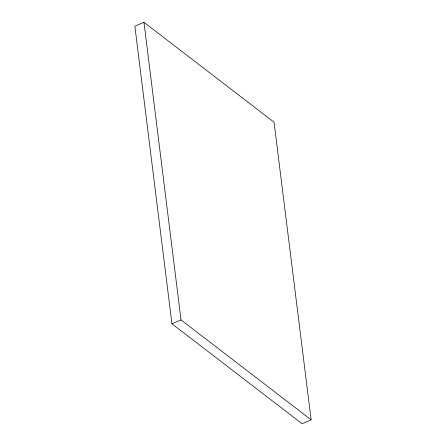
<?xml version="1.0" encoding="UTF-8"?>
<svg xmlns="http://www.w3.org/2000/svg" width="446" height="446" viewBox="0 0 446 446"><rect width="100%" height="100%" fill="white"/><g stroke="black" fill="none" stroke-linecap="round" stroke-linejoin="round"><path stroke-width="0.67" d="M143.952 22.3L134.87 26.169L171.939 323.779L302.048 423.7L311.13 419.831L274.061 122.221L143.952 22.3L181.02 319.916L311.13 419.831M171.939 323.779L181.02 319.916"/></g></svg>
